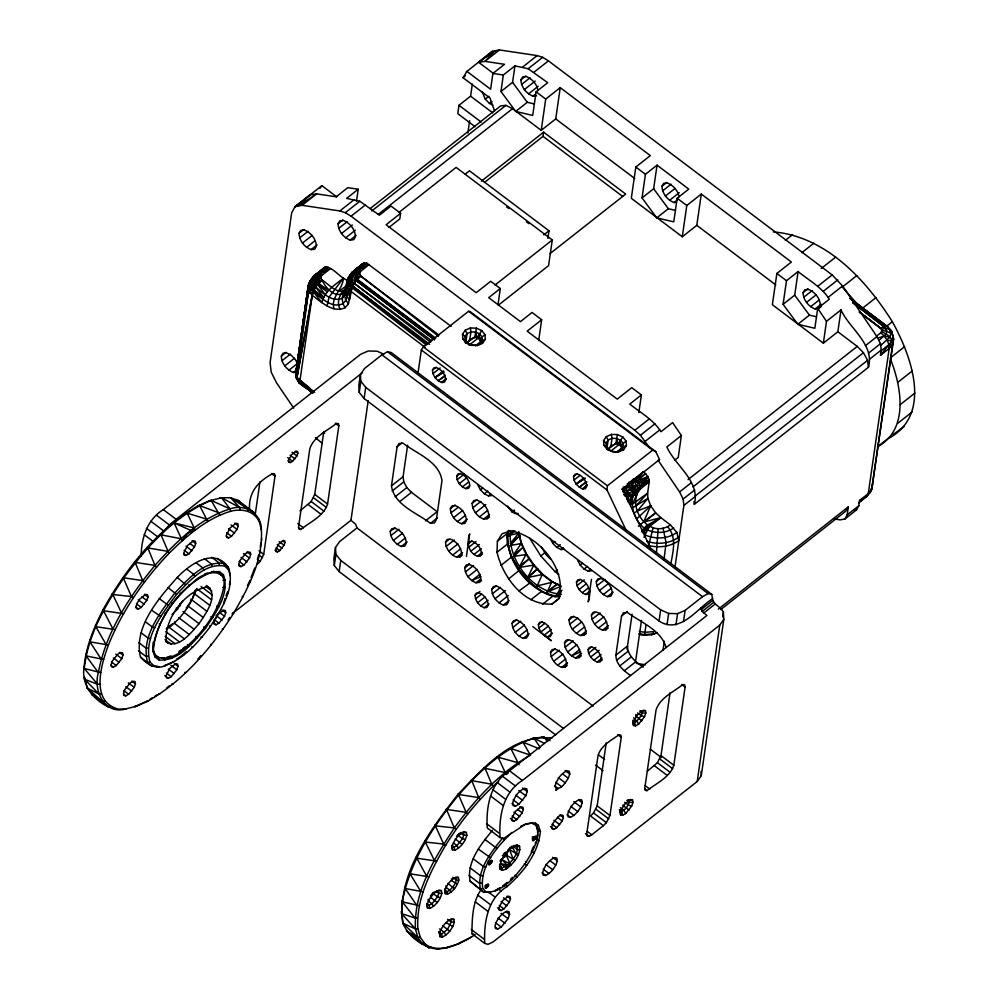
<?xml version="1.0" encoding="UTF-8"?>
<svg xmlns="http://www.w3.org/2000/svg" width="999" height="999" viewBox="0 0 999 999"><rect width="100%" height="100%" fill="white"/><g stroke="black" fill="none" stroke-linecap="round" stroke-linejoin="round"><path stroke-width="1.5" d="M537.587 832.567L537.587 828.546M492.37 830.356C480.969 844.417 466.508 861.775 470.079 881.081L483.504 892.082C502.435 894.093 515.759 875.698 526.036 862.337C532.467 851.273 541.908 836.887 535.976 823.838M644.018 537.412L644.942 534.915L644.08 528.021C634.34 519.992 630.556 507.105 632.854 495.054L640.272 486.301L640.222 489.085L637.699 492.557L632.392 504.22L630.282 504.532L631.518 496.203L637.212 493.918C629.732 512.849 651.198 538.536 670.404 524.9L676.86 532.479L678.821 540.534C670.217 546.878 658.828 547.964 648.626 545.579M321.865 275.387L319.605 274.163L330.569 268.531L321.865 275.387L319.006 273.838L316.396 273.751C312.6 275.075 307.779 298.901 308.591 284.415L313.187 276.586L325.799 266.745C334.765 268.469 339.897 278.059 348.589 280.819M319.705 271.89C313.174 275.499 306.705 282.779 308.616 290.771L312.25 295.317C321.428 301.948 332.904 313.461 345.192 307.704L348.476 303.758L350.736 291.171L354.27 283.391L356.431 272.103L364.41 262.749L354.995 269.767L351.361 275.187L347.128 285.352L347.202 280.419L351.798 272.59L364.136 262.899L366.908 263.212L451.136 326.361M219.48 571.69L211.713 571.74L219.48 571.69L223.426 574.687C230.12 593.856 215.497 612.911 205.582 628.259C193.556 641.97 179.233 661.263 158.991 660.014L155.057 657.03L153.097 651.648L153.134 642.307M153.097 651.648C156.006 617.407 181.631 583.416 213.786 571.278M630.282 504.532L633.179 495.979C638.486 490.584 640.584 482.392 649.1 479.757L640.297 486.55L640.222 489.085L649.225 481.993L649.1 479.757L647.914 476.623L643.618 471.565L636.001 477.559M166.371 665.297C156.418 670.142 146.928 664.547 140.459 656.98C133.416 626.885 158.729 598.488 177.223 577.472C189.798 564.385 214.111 546.803 228.396 567.482C235.577 588.448 221.029 609.552 210.314 626.548C198.089 642.432 183.991 659.128 164.435 665.734L174.6 661.4M157.155 667.195L159.291 666.72L153.709 665.584L149.912 661.962C143.319 636.9 162.562 613.324 176.598 594.368C189.248 581.655 204.733 562.325 224.775 566.133L228.571 569.755L230.394 575.686M345.192 307.704C341.458 302.66 341.009 294.817 346.016 290.472C336.8 294.405 329.071 284.378 322.165 280.095L312.3 290.459L312.125 295.167L296.94 377.472C296.878 384.553 307.068 387.45 311.263 391.92L300.212 382.317L310.302 391.046L300.512 384.016L299.937 380.744L312.25 295.317L318.981 278.234L321.591 275.637L319.355 274.026L314.598 278.971L311.513 288.212L312.3 290.459L321.878 302.572C324.375 291.308 334.99 284.827 343.394 278.209C342.882 289.498 330.482 297.09 334.028 308.853M316.396 273.751L314.835 275.374L313.611 284.628L323.788 297.44L314.136 290.197C320.766 298.177 331.693 308.791 342.994 303.684L345.841 300.274L349.126 289.148L346.291 295.117C347.078 285.202 347.177 273.551 357.605 268.706M425.312 347.49L350.861 291.321L347.44 285.065L351.973 287.625L349.65 299.7L346.865 296.765L350.736 291.171L350.911 286.463L349.188 281.356L353.196 274.975L357.967 270.03L360.202 271.641L369.18 264.535L358.216 270.167L354.995 269.767L352.16 273.227L351.798 272.59L360.751 266.159M347.44 285.065L350.125 284.216L350.424 281.78L351.835 280.781L353.434 271.378L364.136 262.899L354.22 270.567L362.637 263.649L361.963 265.284M497.002 552.26L497.39 541.221L502.035 533.791L510.314 530.956C538.611 534.74 567.807 570.092 558.678 598.788L552.097 604.008C523.951 605.981 502.972 577.16 497.002 552.26L507.455 544.043L507.842 533.004L509.39 530.519M560.314 596.465C530.556 594.892 505.044 561.788 507.679 532.455M507.33 542.494L511.376 557.18L500.936 565.409M319.605 274.163L328.296 267.208C322.802 273.451 310.939 274.75 309.378 284.041L308.304 286.039L295.692 373.614L296.516 378.609L301.261 384.178L300.512 384.016M347.128 285.352L347.202 280.419L351.798 272.59L357.617 269.842L366.908 263.212L358.216 270.167L360.202 271.641L359.578 272.914C355.944 276.598 347.465 272.377 347.977 280.045L347.49 279.907C345.192 285.839 347.415 293.718 342.17 298.364C330.894 302.722 321.004 291.134 313.149 284.79L314.598 278.971L318.981 278.234L321.228 278.871C325.174 286.825 333.167 297.889 343.494 293.481L345.579 290.984L347.153 284.228M322.827 299.25L313.374 291.621L312.125 295.167L308.828 289.061C309.178 285.214 309.028 277.884 314.598 278.971L316.146 283.679L315.659 287.387L308.828 289.061L296.94 377.472L312.962 393.294M312.425 284.94L312.762 279.183L309.228 285.227L313.187 276.586L317.819 276.099L320.979 276.91L321.228 278.871M112.725 707.704L115.197 709.29L126.261 708.803C104.595 715.434 93.032 690.521 98.352 672.577C105.919 632.167 129.221 596.653 154.957 565.397C175.861 542.145 199.4 518.543 230.007 508.916C244.755 503.384 261.838 513.548 261.338 529.907L258.791 519.105M117.407 708.828C90.16 700.699 101.336 664.185 108.441 644.979C122.215 610.789 143.619 580.032 168.981 553.434L169.281 553.096C186.925 535.751 206.418 518.581 230.569 511.313C240.984 508.366 254.121 510.501 258.953 521.353M475.174 934.54C463.786 942.207 450.799 948.288 436.9 949.05C422.652 947.214 408.491 936.562 402.897 923.313C396.503 874.562 429.845 830.756 457.967 794.33L458.204 794.068C482.754 768.793 512.837 733.278 551.848 738.161L549.587 738.623M448.626 947.264C440.559 948.975 431.218 949.437 424.662 943.481L422.315 943.893L417.844 937.537L415.422 928.858L401.536 913.561L402.16 899.974M327.073 305.981L329.046 297.103L343.394 278.209M537.474 568.631L526.723 579.083C535.739 587.599 546.753 597.327 559.939 596.715M626.186 530.419L607.03 490.034L607.392 485.776L652.672 450.124L655.781 451.648L659.527 459.528L658.066 460.801M519.63 535.489L510.402 545.516L507.979 545.941L511.875 557.18L517.594 567.307M345.966 290.047L347.49 279.907L345.404 292.557L346.865 296.765M308.516 289.348L309.028 285.214L311.576 279.283L314.697 276.086M308.029 294.742L309.178 285.564M296.403 369.555L308.591 284.415L310.577 285.339L316.146 283.679C315.771 276.498 320.866 271.204 325.799 266.745L315.609 274.563L325.799 266.745M297.04 369.043L296.441 369.792L308.279 285.602L311.338 281.206L309.415 282.967L311.588 278.996M296.403 369.555L308.279 285.602M589.622 591.995L588.336 594.193L585.626 594.467C580.569 592.557 576.585 587.574 576.485 582.08L577.772 579.882L580.481 579.607C589.735 582.742 591.233 593.743 588.211 601.91L591.458 579.358M110.19 706.268L107.892 706.705C92.482 698.963 81.106 684.465 84.141 666.533C86.001 646.365 94.006 627.459 103.109 609.59C125.974 568.493 156.706 529.857 197.827 505.919L209.241 500.824L221.591 497.764L230.569 497.752L237.887 500.337L254.32 512.749L254.545 515.097M230.569 511.313L230.007 508.916L211.164 500.399C174.288 515.759 146.828 546.952 123.489 578.346C105.07 605.494 87.862 635.302 84.253 668.493L97.602 684.278L100.05 684.165M141.159 556.268C141.284 538.174 147.178 519.542 163.312 509.627L360.664 354.27L368.194 350.999L377.135 351.198L383.778 354.208M165.809 641.67C178.684 649.874 191.333 632.155 199.088 623.701C205.419 613.711 219.967 595.179 206.556 585.489M249.563 509.752C248.326 492.232 258.142 481.381 272.777 473.588L274.613 473.963L274.987 476.148L263.724 554.32L260.127 561.438L257.118 564.472M255.095 515.521L259.952 481.793M260.314 546.94L260.926 542.744M124.188 709.278L136.526 706.218L147.952 701.123C183.891 680.531 211.376 647.951 233.491 613.473C248.514 587.549 263.948 558.716 261.214 527.784M309.59 293.419L310.239 288.836M356.493 201.224L358.229 189.236L347.789 187.675L336.176 196.803L316.608 193.881L310.264 194.78L295.042 206.656L291.683 212.812L270.092 362.587L271.204 372.115L276.523 382.792L293.718 408.104M300.012 510.926L311.151 501.498L314.747 494.38L323.801 431.531M327.572 504.045L338.836 425.874L338.461 423.701L336.626 423.326C327.272 430.769 313.798 436.513 309.815 448.726L298.551 526.898L298.926 529.083L300.749 529.445C310.115 522.002 323.589 516.271 327.572 504.045L314.747 494.38M368.194 400.736L350.961 520.292L355.719 524.288L356.968 527.922L339.56 541.633L335.477 547.489L333.866 558.666L334.303 565.546L339.161 571.603L555.719 734.964M360.414 374.4L358.803 385.564L359.253 392.457L364.111 398.514L659.065 621.016C679.844 634.752 697.052 608.566 712.512 598.713L711.763 594.355L391.171 352.497L387.5 351.748L381.918 354.82L364.498 368.531L360.414 374.4L360.864 381.281L359.253 392.457M334.303 565.546L335.914 554.383L335.477 547.489M339.161 571.603L340.771 560.439L335.914 554.383M364.111 398.514L365.721 387.35L360.864 381.281M358.229 189.236L346.616 198.364L359.815 201.261L379.383 215.197L390.996 206.056L400.611 213.311L399.8 218.893L388.923 227.46M391.471 485.851L397.103 446.765L399.001 443.544L402.959 443.131C416.546 453.608 439.348 461.426 441.983 480.619L436.351 519.705L434.465 522.927L430.507 523.339C416.908 512.862 394.106 505.044 391.471 485.851L403.084 476.71L407.629 445.142M417.944 373.601L421.341 349.962L423.326 346.915L468.606 311.276L470.104 311.576L655.781 451.648M472.34 84.028L470.591 96.166L458.978 105.295L457.779 113.674L475.112 126.748M467.857 133.017L469.63 120.717M493.531 73.526L478.596 62.275L484.94 61.376L504.507 64.298L492.894 73.439L490.621 89.236L466.995 71.416L462.974 77.66L490.084 98.114L494.505 110.901M500.961 91.496L503.334 75L514.947 65.859L528.146 68.744L547.714 82.68L536.101 91.821L532.704 115.434L515.684 111.438L500.961 91.496L512.574 82.355L514.947 65.859M465.784 342.582L467.07 333.604L465.259 330.219L470.329 328.009L476.373 328.147L481.743 330.582L485.027 334.677L485.327 339.323L482.567 343.281L477.485 345.492L471.453 345.354L466.071 342.919L462.799 338.823L462.5 334.178L465.259 330.219M466.633 342.944L469.83 339.535L470.929 331.93L470.329 328.009M469.83 339.535L474.725 337.537L476.373 328.147M481.743 330.582L479.595 333.878L478.908 338.624L481.293 342.495L482.092 336.988L485.027 334.677M497.977 304.757L500.312 288.524L490.696 281.268L476.186 292.695L386.101 224.738L400.611 213.311M466.421 556.406L469.68 533.853C466.645 542.02 468.144 553.034 477.397 556.168L480.107 555.881L482.542 553.97M424.662 943.481L420.254 937.224L417.869 928.67L415.422 928.858C413.673 891.62 434.615 857.916 454.345 827.946C475.087 799.512 499.5 772.627 530.444 755.157L522.902 742.107L521.053 742.507M417.869 928.67C415.909 898.551 430.994 870.591 445.591 845.304L445.704 845.104C460.527 821.74 477.859 799.737 498.576 781.305M370.13 208.616L500.611 105.906L505.894 105.357L512.524 108.704L541.221 130.345L545.716 99.076L560.239 87.65L650.324 155.619L635.814 167.033L631.306 198.314L682.28 236.763L696.79 225.337L701.298 194.068L791.383 262.038L776.872 273.451L772.364 304.72L823.351 343.181L837.861 331.755L841.008 309.89L826.498 321.303L823.351 343.181M484.465 182.442L543.019 136.351L543.618 132.155L625.699 194.081L550.062 253.609M541.221 130.345L555.731 118.918L560.239 87.65M547.902 238.399L549 230.794L469.48 170.817L465.309 174.101M398.813 212.512L456.106 167.407L552.285 239.972L548.576 265.647L498.601 304.995M538.673 340.572L541.67 319.73L532.055 312.475L520.442 321.616L488.711 297.665L500.312 288.524M712.512 598.713C713.236 604.982 721.191 606.68 723.388 612.399L723.825 619.28L701.298 775.636L697.215 781.493L493.119 941.907L487.999 944.367L484.715 943.368L471.89 933.703C472.152 919.292 472.277 902.472 480.844 890.034M484.715 943.368C483.741 922.664 487.574 898.163 507.105 886.6C523.264 872.277 538.286 853.533 540.409 831.33L538.274 824.937L532.854 822.614L524.825 824.637L503.758 838.411L500.087 837.661L487.262 827.984C485.914 807.142 490.147 782.654 509.565 770.828L706.917 615.471L702.16 611.475L700.911 607.854M488.536 892.731L490.621 892.257L485.789 891.645L482.742 888.511C479.57 866.395 497.077 846.94 511.788 832.467M500.087 837.661C498.738 816.807 502.972 792.332 522.39 780.506L719.742 625.149L723.825 619.28M543.568 875.074L545.516 875.474C551.423 872.789 555.569 867.02 557.267 860.863L556.805 858.141L554.507 857.666C548.601 860.351 544.455 866.133 542.757 872.277L543.231 875.012L545.516 875.474L542.02 872.839M642.032 197.902L645.429 174.301L657.042 165.16L688.773 189.098L677.172 198.239L673.763 221.853L656.743 217.857L642.032 197.902L653.633 188.774L657.042 165.16M606.843 449.001L608.141 440.022L606.318 436.638L611.4 434.428L617.432 434.565L622.814 437L626.086 441.083L626.385 445.741L623.626 449.7L618.556 451.91L612.512 451.773L607.142 449.338L603.858 445.242L603.558 440.596L606.318 436.638M607.704 449.363L610.901 445.954L612 438.349L611.4 434.428M610.901 445.954L615.784 443.956L617.432 434.565M622.814 437L620.666 440.297L619.979 445.042L622.352 448.913L623.151 443.406L626.086 441.083M638.823 412.649L641.383 394.942L631.768 387.687L617.245 399.113L527.16 331.156L541.67 319.73M627.634 500.824L629.095 493.568L634.328 489.635L638.124 488.598L639.023 490.422L632.854 495.054L628.234 496.64L624.899 496.053M630.406 675.386C623.513 670.641 615.859 664.285 615.896 655.144L621.528 616.058L623.413 612.849L627.384 612.437C640.721 622.377 661.176 630.019 666.071 647.34M603.359 825.674L591.758 834.814L588.96 836.35L587.125 835.976L586.75 833.79L598.014 755.619C600.936 745.691 611.101 740.321 619.03 734.802L620.866 735.164L621.241 737.349L609.977 815.521L606.368 822.639L603.359 825.674L590.534 815.996L593.543 812.961L597.152 805.843L606.206 743.006M682.28 236.763L686.788 205.494L701.298 194.068M626.997 649.487L632.092 614.185M635.514 661.85L641.483 620.391M646.103 624.662L644.567 634.577L644.03 635.302L639.472 634.627M656.443 552.971L658.116 528.521M641.383 394.942L629.77 404.083C640.521 412.824 653.446 419.667 660.976 431.73L672.589 422.589L681.38 435.539L678.234 457.417L674.6 460.264M663.948 559.939L666.096 542.707L663.049 528.146M659.065 621.016L660.676 609.852L365.721 387.35M670.891 563.498C673.051 551.348 677.072 536.9 667.507 526.685M662.986 650.399L664.31 641.233M674.862 567.994L683.878 505.407L683.141 499.05L679.595 491.933L658.116 460.302M667.032 624.637L668.643 613.461L660.676 609.852M675.973 624.825L677.584 613.661L685.102 610.389L702.522 596.678L708.104 593.606L711.763 594.355M841.008 309.89C849.337 328.596 874.699 344.205 868.468 367.232L694.33 504.308C700.561 481.281 675.199 465.671 666.87 446.965L681.38 435.539M647.427 771.216L657.404 762.699L661.001 755.581L670.054 692.732M683.491 621.553L685.102 610.389M673.826 765.259L685.089 687.087L684.715 684.902L682.879 684.527C673.513 691.982 660.052 697.714 656.068 709.927L644.805 788.099L645.179 790.284L647.002 790.659C656.368 783.204 669.842 777.472 673.826 765.259L661.001 755.581M697.215 781.493L719.742 625.149M722.727 616.995L723.388 612.399M783.091 304.32L786.5 280.707L798.101 271.578C808.853 280.307 821.777 287.163 829.307 299.213L817.694 308.354L814.834 328.271L797.814 324.275L783.091 304.32L794.704 295.18L798.101 271.578M834.165 518.968L840.246 519.867L844.954 518.968L847.189 514.872L848.351 506.818L718.368 609.153M844.954 518.968L856.555 509.84L858.803 505.731L859.565 500.474L868.268 493.618L871.727 489.385L893.643 339.148L891.57 331.094L887.774 326.948L850.199 298.501M859.327 312.15L880.469 328.109L886.275 325.711L891.57 331.094L893.643 339.148L892.656 344.218L889.185 348.451L880.481 355.294L881.243 350.037L880.506 343.693L876.96 336.576L842.582 285.964L832.179 274.912L548.426 60.852L542.669 57.33L537.2 55.594L499.45 49.95L492.395 51.299L466.283 71.866M876.423 336.238L880.781 332.817C885.376 336.688 889.372 342.182 889.185 348.451L868.268 493.618L867.057 496.291L858.84 502.772M889.46 437.35L877.359 446.865C908.978 429.907 901.61 387.187 890.609 359.478M889.822 437.762C932.704 413.012 910.888 355.232 892.357 321.703C865.671 279.458 825.973 236.401 773.301 231.88M296.441 369.792L302.21 331.506M302.672 328.446L303.134 325.387M303.596 322.315L304.295 317.732M304.757 314.66L305.219 311.601M305.682 308.541L306.144 305.482M306.83 300.886L307.292 297.814M307.754 294.755L309.141 285.564M308.616 290.771L295.692 373.614L297.128 379.32L299.213 382.867L301.261 384.178M648.838 544.418L653.159 527.784M296.378 371.016L295.692 373.614L297.128 379.32M314.623 392.345L296.94 377.472L312.25 295.317M880.781 332.817L881.892 330.494L880.469 328.109L859.44 311.975L880.469 328.109M880.668 345.492L889.934 337.1L890.696 333.142L889.41 329.146L885.876 328.484L881.48 329.208M871.028 488.723L870.329 492.295L867.057 496.291L859.565 500.474M296.191 371.079L296.516 378.609M417.557 918.056L415.109 918.093L402.285 901.847C409.852 861.438 433.154 825.936 458.891 794.68C479.82 771.428 503.359 747.814 533.941 738.199L544.517 743.431M526.723 579.083L518.306 568.568L529.133 558.791L519.705 566.183L526.411 553.783L521.191 542.345L518.718 531.543M345.579 290.984L344.543 295.504L345.841 300.274L348.476 303.758M229.37 584.577L230.045 581.768L230.157 583.641M555.881 596.903L560.589 587.362M507.842 544.492L506.993 535.839L508.316 530.457M561.45 594.28C532.504 592.357 506.793 559.49 510.626 530.956M536.138 839.485L537.225 835.301M257.38 559.565L258.554 555.344M639.023 490.422L640.272 486.301M500.312 863.923L505.344 866.757L506.206 869.018C513.149 863.76 520.804 855.594 519.605 846.265L517.27 845.092C507.817 848.388 499.225 858.89 500.074 869.155L502.41 870.341L506.206 869.018L507.305 865.396C512.4 860.626 518.344 854.095 517.207 846.615L515.147 845.566L512.899 846.34M195.105 590.509L194.555 593.943C188.986 607.654 179.608 620.029 167.42 628.508L166.196 628.721L172.402 623.913M194.555 593.943L195.929 589.51M345.404 292.557C348.139 288.998 347.103 272.352 346.328 288.411L347.939 286.526M299.887 379.57L299.213 382.867L299.825 381.855M643.131 532.854L645.754 526.523L648.301 525.949L660.789 517.644L670.404 524.9M510.339 847.239L506.231 855.007L499.887 861.076M121.791 658.641L123.002 655.144L122.615 652.909L120.742 652.534L117.882 654.108L112.313 661.026L111.101 664.51L111.488 666.745L113.362 667.132L116.234 665.559L121.791 658.641L115.797 654.12M146.753 600.486L147.964 596.99L147.577 594.767L145.704 594.38L139.748 599.063L137.275 602.872L136.064 606.368L136.451 608.591L138.324 608.978L141.184 607.404L146.753 600.486L141.958 596.865M134.241 687.349L135.439 683.853L135.065 681.618L133.179 681.243L130.32 682.816L124.75 689.735L123.551 693.231L123.926 695.454L125.812 695.841L128.671 694.268L134.241 687.349L128.247 682.829M194.493 546.952L195.704 543.468L195.317 541.233L193.444 540.846L187.487 545.529L183.804 552.834L184.191 555.069L186.064 555.444L188.923 553.871L194.493 546.952L189.698 543.331M176.798 669.792L177.997 666.308L177.622 664.073L175.737 663.686L169.793 668.381L166.096 675.674L166.483 677.909L168.356 678.284L171.229 676.71L176.798 669.792L170.792 665.272M237.05 529.408L238.262 525.911L237.874 523.676L236.001 523.301L230.045 527.984L226.361 535.277L226.748 537.512L228.621 537.899L231.481 536.326L237.05 529.408L231.056 524.875M224.538 616.271L225.737 612.774L225.362 610.539L223.476 610.164L217.532 614.847L213.848 622.14L214.223 624.375L216.109 624.762L218.968 623.189L224.538 616.271L219.743 612.649M249.488 558.116L250.699 554.62L250.312 552.385L248.439 552.01L245.579 553.583L240.01 560.501L238.798 563.985L239.186 566.221L241.059 566.608L243.931 565.034L249.488 558.116L243.494 553.583M296.903 455.919L297.852 453.196L297.552 451.448L296.079 451.148L291.446 454.807L288.561 460.502L288.861 462.25L290.322 462.549L292.557 461.313L296.903 455.919L292.058 452.26M284.028 545.254L284.977 542.532L284.678 540.796L283.216 540.496L278.571 544.155L275.687 549.85L275.986 551.585L277.447 551.885L279.683 550.661L284.028 545.254L279.183 541.608M428.521 900.761L427.01 905.119L427.497 907.916L429.832 908.391C435.889 905.643 440.134 899.724 441.883 893.418L441.408 890.621L439.061 890.146L435.477 892.119L431.618 896.003L428.521 900.761L428.059 899.225M444.892 891.046C446.528 885.139 450.512 879.595 456.181 877.022L458.379 877.459L458.828 880.082C457.192 885.988 453.209 891.533 447.54 894.105L445.342 893.655L444.78 889.16L445.342 893.655M464.023 831.992C457.967 834.739 453.721 840.659 451.973 846.977L452.447 849.762L454.795 850.236C460.851 847.489 465.097 841.57 466.845 835.264L466.358 832.467L464.023 831.992L458.591 834.153L456.531 836.225M439.448 933.828C441.196 927.522 445.454 921.602 451.498 918.855L453.846 919.33L454.333 922.127C452.584 928.433 448.339 934.352 442.282 937.099L439.935 936.625L439.298 931.418L439.935 936.625M489.76 861.837L488.786 864.635L491.083 863.373L492.157 861.238L491.496 860.476L488.499 861.15L489.76 861.837L491.496 860.476M488.424 885.713L488.111 883.928L486.376 885.289L485.414 888.086L488.424 885.713L486.213 884.977M525.749 795.803L527.235 791.545L526.76 788.823L524.475 788.361C518.568 791.046 514.423 796.815 512.712 802.971L513.186 805.694L515.472 806.156L518.968 804.245L525.749 795.803L518.756 790.521M522.19 812.849L523.364 809.44L522.989 807.267L521.153 806.892L515.359 811.463L511.75 818.581L512.125 820.766L513.961 821.128L516.758 819.592L522.19 812.849L517.519 809.327M509.315 902.184L510.489 898.775L510.114 896.602L508.279 896.228L502.485 900.798L498.876 907.916L499.25 910.101L501.086 910.476L503.883 908.94L509.315 902.184L503.484 897.789M535.302 836.388L532.829 838.873L533.141 840.659L535.601 838.173L535.851 836.5L532.292 837.075M508.054 918.643L509.527 914.385L509.053 911.662L506.768 911.2C500.861 913.885 496.715 919.654 495.017 925.811L495.479 928.533L497.777 929.008L501.261 927.084L508.054 918.643L501.061 913.373M568.306 778.246L569.78 774L569.318 771.278L567.032 770.803C561.126 773.488 556.98 779.27 555.269 785.426L555.744 788.149C561.638 789.884 565.484 782.13 568.306 778.246L562.487 773.85M562.187 820.966L563.361 817.557L562.986 815.371L561.163 815.009L558.366 816.545L552.934 823.288L551.76 826.697L552.135 828.87L553.958 829.245L556.755 827.709L562.187 820.966L557.517 817.444M580.756 806.967L582.23 802.709L581.755 799.987L579.47 799.512C573.563 802.197 569.418 807.979 567.719 814.135L568.181 816.857L570.479 817.319L573.963 815.396L577.734 811.613L580.756 806.967L573.763 801.685M633.066 723.076L637.025 715.247L643.418 710.227L645.429 710.626L645.841 713.024L644.542 716.77L638.573 724.2L635.501 725.886L633.478 725.474L632.891 720.254M620.192 812.424L624.15 804.595L630.544 799.562L632.554 799.974L632.966 802.372L631.668 806.118L625.699 813.536L622.627 815.221L620.604 814.822L620.017 809.602L620.604 814.822M251.036 577.634L254.757 567.956M889.185 348.451L893.118 335.926L890.696 333.142L886.75 331.243L881.892 330.494M224.975 598.476L223.651 603.908M226.061 595.729L227.685 591.595L227.872 593.206M536.363 587.787L542.245 574.525C530.644 563.424 521.228 549.288 518.843 533.154L506.993 535.839M323.351 269.28L324.026 267.645L313.549 277.223L313.187 276.586M546.378 593.906L551.798 581.73L542.245 574.525L528.421 577.385M193.868 594.043L192.532 598.701M638.386 526.223L643.793 521.703L650.686 505.756L647.889 498.401L647.614 493.156L649.225 481.993L640.297 486.55M182.78 600.561L177.46 609.265L172.09 614.422M531.855 850.386L533.641 846.328M871.74 486.463L872.714 484.328M547.315 591.645L557.017 584.178L559.028 584.89L552.996 582.067L543.056 574.575L533.928 564.847L528.009 576.885L537.737 568.906M634.914 478.421L637.2 480.794L647.914 476.623L638.573 482.405L636.288 485.576L632.991 487.649L625.973 487.962L631.98 485.277L635.826 479.17L643.618 471.565M506.206 869.018L508.404 864.435L510.726 865.459L506.231 855.007L515.072 860.364M247.402 585.701L249.962 580.394L250.237 581.755M626.723 499.225L628.234 496.64L631.593 495.005L636.288 485.576L633.553 479.033L631.418 480.831L631.98 485.277L634.328 489.635L637.699 492.557M633.753 513.299L637.312 511.026L650.686 505.756L655.694 512.899L660.789 517.644L649.55 526.485L644.942 534.915C655.094 539.36 667.707 539.16 676.86 532.479M308.828 284.003L311.201 279.233M347.44 280.007L349.812 275.237M628.309 502.497L631.518 496.203L628.234 496.64L623.638 494.705L626.96 490.821L632.991 487.649M480.382 340.259L482.092 336.988L479.595 333.878L475.512 332.03L470.929 331.93L467.07 333.604L464.985 336.613L465.322 342.782M621.453 446.678L623.151 443.406L620.666 440.297L616.583 438.449L612 438.349L608.141 440.022L606.043 443.032L606.268 446.553L608.766 449.662L612.849 451.511L618.556 451.91M190.921 600.324L189.91 603.646M319.842 188.411L321.878 185.639L336.8 196.903M578.995 657.667L580.569 654.944C580.431 648.251 575.574 642.207 569.418 639.872L566.121 640.209L564.535 642.894C564.66 649.6 569.53 655.656 575.686 658.004L578.995 657.667L581.318 655.844M351.361 275.187L347.64 281.219L351.798 272.59M299.038 233.291L300.736 230.394L304.308 230.032C310.976 232.555 316.221 239.111 316.346 246.353L314.648 249.25L311.076 249.613C304.42 247.09 299.176 240.534 299.038 233.291L303.871 229.483M338.087 223.751L339.797 220.854L343.356 220.492C350.025 223.014 355.269 229.57 355.407 236.813L353.696 239.698L350.137 240.072C343.469 237.55 338.224 230.994 338.087 223.751L342.932 219.942M295.754 372.215L293.381 372.452C286.713 369.93 281.468 363.374 281.331 356.131L283.042 353.234L286.601 352.872L291.084 355.12L295.267 359.403L297.34 363.261M536.538 95.767L532.979 96.141C526.311 93.619 521.066 87.05 520.929 79.82L522.639 76.923L526.198 76.548C532.055 78.809 537.112 84.228 537.937 90.559M432.48 370.117L433.778 367.919L436.476 367.644C441.546 369.555 445.529 374.538 445.629 380.032L444.33 382.23L441.62 382.517C436.563 380.594 432.579 375.624 432.48 370.117L436.151 367.232M390.247 531.356L391.82 528.671L395.129 528.334C401.298 530.669 406.156 536.738 406.281 543.444L404.695 546.128L401.398 546.465C395.229 544.13 390.372 538.061 390.247 531.356L394.892 527.697M456.668 476.211L457.954 474.013L460.664 473.738C465.721 475.649 469.705 480.631 469.805 486.126L468.519 488.324L465.809 488.611C460.751 486.688 456.768 481.718 456.668 476.211L460.314 473.351M450.399 508.628L451.973 505.944L455.269 505.606C461.438 507.942 466.296 514.023 466.421 520.716L464.847 523.401L461.55 523.738C455.369 521.403 450.524 515.334 450.399 508.628L455.032 504.97M445.566 542.132L447.14 539.448L450.449 539.11C456.618 541.446 461.476 547.514 461.6 554.22L460.015 556.905L456.718 557.242C450.549 554.907 445.691 548.838 445.566 542.132L449.051 539.385M472.127 503.359L473.763 500.574L477.197 500.212C483.616 502.647 488.661 508.966 488.798 515.934L487.162 518.718L483.728 519.08C477.31 516.645 472.252 510.327 472.127 503.359L476.773 499.7M676.423 202.31L674.038 202.56C667.382 200.037 662.137 193.469 662 186.226L663.698 183.341L667.27 182.967C673.114 185.227 678.184 190.647 679.008 196.965M480.107 555.881L481.406 553.683C481.293 548.189 477.322 543.206 472.252 541.296L469.542 541.57L468.256 543.768L471.903 540.896M479.245 582.417L480.819 579.732C480.694 573.039 475.849 566.957 469.667 564.622L466.371 564.959L464.797 567.682C464.922 574.388 469.792 580.407 475.949 582.754L479.245 582.417L481.568 580.594M475.049 595.329L476.336 593.131L479.045 592.844C484.103 594.767 488.086 599.737 488.186 605.244L486.9 607.442L484.19 607.717C479.133 605.806 475.149 600.824 475.049 595.329L479.907 591.495M491.72 589.335L493.369 586.55L496.803 586.188C503.221 588.623 508.266 594.942 508.391 601.91L506.755 604.695L503.321 605.057C496.903 602.622 491.858 596.303 491.72 589.335L496.366 585.676M573.551 476.535L574.837 474.338L577.547 474.063C582.604 475.974 586.588 480.956 586.688 486.451L585.402 488.648L582.692 488.936C577.634 487.012 573.651 482.03 573.551 476.535L577.222 473.638M512.075 623.264L513.648 620.579L516.958 620.242C523.126 622.577 527.984 628.646 528.109 635.352L526.523 638.036L523.226 638.373C517.057 636.038 512.2 629.957 512.075 623.264L516.72 619.605M538.374 624.525L539.672 622.327L542.37 622.052C547.44 623.963 551.411 628.945 551.523 634.44L550.224 636.638L547.514 636.925C542.457 635.002 538.473 630.019 538.374 624.525L542.02 621.653M569.08 619.842L570.729 617.045L574.163 616.695C580.581 619.13 585.626 625.436 585.751 632.417L584.115 635.202L580.681 635.551C574.263 633.129 569.218 626.81 569.08 619.842L573.726 616.183M550.549 652.285L552.122 649.6L555.432 649.263C561.6 651.598 566.458 657.667 566.583 664.372L564.997 667.057L561.7 667.394C555.531 665.059 550.674 658.99 550.549 652.285L555.194 648.626M596.291 581.543L597.864 578.858L601.161 578.521C607.342 580.856 612.187 586.937 612.312 593.631L610.739 596.316L607.442 596.653C601.261 594.318 596.415 588.249 596.291 581.543L600.923 577.884M591.458 615.047L593.031 612.362L596.341 612.025C602.509 614.36 607.367 620.429 607.492 627.135L605.906 629.82L602.609 630.157C596.44 627.822 591.583 621.753 591.458 615.047L594.942 612.3M588.074 649.637L589.36 647.439L592.07 647.165C597.14 649.075 601.111 654.058 601.223 659.552L599.924 661.75L597.215 662.025C592.157 660.114 588.174 655.132 588.074 649.637L591.72 646.765M803.059 292.645L804.769 289.76L808.328 289.385C814.997 291.908 820.241 298.464 820.379 305.706L818.668 308.604L815.109 308.978C808.441 306.443 803.196 299.887 803.059 292.645L807.904 288.836M848.351 506.818L845.828 511.113L720.741 609.577M185.327 646.553L183.129 648.388L179.945 653.633L178.971 651.448L181.044 649.924M161.463 534.465L169.331 524.912L176.136 519.305L362.462 372.627M188.749 604.183L186.313 608.054L186.776 608.616M228.047 620.004L229.683 617.519M521.191 542.345L521.216 543.531L513.573 554.72L522.976 547.377L514.135 556.331L511.875 557.18M479.595 333.878L476.985 337.699L474.725 337.537M620.666 440.297L618.044 444.118L615.784 443.956M351.173 274.638L350.199 275.012M466.071 342.919C470.616 344.568 475.711 346.84 480.219 343.519L482.317 340.522L485.327 339.323M617.432 451.61L621.291 449.937L623.376 446.928L626.385 445.741M438.461 336.201L360.776 276.099L359.578 272.914L353.309 272.103L350.187 275.287L347.827 281.231L350.424 281.78L351.036 280.956M348.027 278.971L349.85 276.486M511.426 556.168L519.443 570.192L508.641 578.883M641.695 531.755L644.367 530.856L648.301 525.949M880.481 355.294L892.182 340.696L889.934 337.1L886.225 333.953L881.642 331.755M478.184 345.279L481.93 340.659M620.192 450.549L622.989 447.077L616.52 452.172M518.843 533.154L510.202 543.581L519.555 536.263L519.542 535.139M637.312 511.026L647.889 498.401L632.392 507.879M505.844 852.135L503.921 854.395L504.607 855.057M200.811 655.619L197.902 659.015L198.926 659.253M347.09 286.838C340.734 292.382 335.639 301.161 340.234 309.44M642.22 530.107L647.24 525.199L660.789 517.644L644.093 522.015L655.694 512.899L643.793 521.703M636.001 505.819L647.614 493.156L632.392 504.22M512.475 877.334L510.526 879.432L511.725 879.495M309.415 282.967L311.438 280.806M513.049 530.681L509.915 533.866L513.399 531.106M650.686 505.756L636.55 518.993M431.568 894.38L433.628 892.307L435.477 892.119M647.914 476.623L639.073 483.466L648.101 477.122L640.234 485.951L631.98 485.277L622.464 489.16L625.162 493.419L627.422 492.719L631.593 495.005L635.776 490.946M486.825 56.681L492.395 51.299L478.596 62.275L495.154 50.774L484.94 61.376L499.45 49.95M438.948 335.065L360.776 276.099L350.911 286.463M509.44 535.801L514.872 530.644M310.264 194.78L297.802 206.131L295.042 206.656L321.878 185.639M858.815 502.647L863.411 498.464M469.193 563.736L464.797 567.682L469.443 564.01M186.351 651.648L182.118 655.369L183.566 655.219M446.291 378.484L441.62 382.517L446.478 378.696M587.362 484.902L582.692 488.936L586.338 486.063M507.117 882.317L502.559 886.163L504.083 885.951M623.051 487.1L625.836 487.549L631.443 482.904L634.527 481.905L638.573 482.405L640.521 488.836M560.676 591.658L557.23 594.492L561.013 592.37M462.974 77.66L465.297 75.837M302.098 205.307L316.608 193.881L297.802 206.131L302.098 205.307L339.835 210.951L345.304 212.687L351.074 216.209L634.827 430.269L640.384 435.277L649.525 447.652M299.65 237.937L308.117 231.268M339.835 210.951L354.345 199.525M522.677 67.02L537.2 55.594M302.422 243.082L312.1 235.464M492.807 105.12L489.448 103.421L485.264 99.151L488.898 96.291M345.304 212.687L359.815 201.261M528.146 68.744L542.669 57.33M306.606 247.352L315.072 240.697M489.448 103.421L491.87 101.523M520.929 79.82L525.774 76.011M351.074 216.209L365.584 204.783M533.916 72.278L548.426 60.852M311.076 249.613L317.133 244.855M338.711 228.396L347.177 221.728M521.553 84.465L530.019 77.797M341.483 233.541L352.36 224.975M524.325 89.61L535.202 81.044M371.753 210.951L505.894 105.357M345.666 237.812L355.332 230.207M528.508 93.881L538.174 86.264M378.384 214.298L512.524 108.704M350.137 240.072L356.181 235.314M532.979 96.141L535.402 94.231M515.684 111.438L527.285 102.298L534.378 103.971M481.406 181.131L543.618 132.155M281.331 356.131L286.176 352.322M281.955 360.776L290.422 354.108M284.727 365.921L294.393 358.304M288.911 370.204L297.365 363.536M293.381 372.452L297.003 369.605M543.768 234.902L549 230.794M494.992 285.065L552.285 239.972M662 186.226L666.832 182.43M466.72 343.169L474.762 336.838M662.612 190.871L671.078 184.216M432.954 373.651L440.172 367.957M469.006 345.254L478.621 337.699M665.384 196.029L675.062 188.411M444.28 372.04L435.052 377.56L443.556 370.866M475.449 345.754L480.844 341.508M445.304 375.224L438.224 380.806L444.543 376.361M669.567 200.3L679.245 192.682M674.038 202.56L677.672 199.7M656.743 217.857L668.356 208.716L675.449 210.389M397.103 446.765L401.748 443.106M232.055 613.886L350.961 520.292M392.157 491.008L403.771 481.868L403.084 476.71M395.229 496.728L406.843 487.587L403.771 481.868M399.887 501.473L411.488 492.345L437.137 511.688L425.537 520.829M457.13 479.745L464.423 474.001M390.821 535.651L398.938 529.258M459.24 483.653L466.533 477.909M393.381 540.422L402.672 533.104M462.412 486.9L468.494 482.117M465.809 488.611L469.455 485.739M397.252 544.38L405.382 537.986M785.389 240.322L792.644 234.615M430.507 523.339L437.462 517.844M401.398 546.465L407.205 541.895M450.961 512.924L457.929 507.442M491.758 495.554L488.461 495.891L484.315 493.806L480.444 489.847L482.767 488.024M453.534 517.694L462.812 510.389M484.315 493.806L487.799 491.071M472.714 507.829L480.844 501.436M488.461 495.891L490.784 494.068M457.405 521.653L465.534 515.259M801.76 252.722L813.848 243.194M461.55 523.738L467.345 519.18M475.387 512.787L485.839 504.557M479.42 516.908L487.537 510.501M446.141 546.428L454.258 540.034M483.728 519.08L489.522 514.51M487.162 518.718L489.473 516.895M448.701 551.198L457.992 543.893M452.572 555.157L460.701 548.763M821.141 268.556L835.664 257.13M507.529 506.156L512.112 512.012L514.547 510.089M468.718 547.302L476.011 541.558M456.718 557.242L462.525 552.672M460.015 556.905L462.337 555.082M470.829 551.211L479.333 544.505M474.001 554.457L481.293 548.713M607.779 449.587L615.821 443.256M634.827 430.269L649.338 418.843M803.683 297.29L812.15 290.634M817.669 286.338L832.179 274.912M477.397 556.168L482.267 552.335M574.013 480.069L580.032 475.324M611.276 450.736L619.68 444.105M497.39 541.221L507.842 533.004M806.455 302.447L816.121 294.83M585.339 478.459L576.123 483.978L583.404 478.234M465.359 571.94L473.489 565.546M640.384 435.277L654.894 423.851M823.226 291.346L837.736 279.92M586.376 481.643L579.295 487.225L586.875 481.893M810.639 306.718L819.093 300.05M467.932 576.71L477.222 569.405M645.229 441.321L659.74 429.907M828.071 297.39L842.582 285.964M856.817 275.612L842.307 287.038L859.54 306.668M815.109 308.978L821.153 304.208M797.814 324.275L809.415 315.135L816.508 316.795M818.668 308.604L821.091 306.705M475.949 582.754L480.594 579.108M475.512 598.851L481.593 594.068M564.51 549.225L561.076 549.575L556.768 547.402L552.747 543.281L555.069 541.458M477.622 602.759L484.915 597.015M622.115 489.11L659.527 459.528M492.32 593.806L500.449 587.412M558.778 574.45L555.119 571.69L540.796 555.919L545.442 552.26M480.794 606.006L488.086 600.262M556.768 547.402L560.252 544.667M862.786 308.029L876.086 297.552M494.992 598.763L505.432 590.546M484.19 607.717L489.048 603.896M561.076 549.575L563.399 547.752M499.013 602.884L508.304 595.566M519.093 590.884L530.307 582.667L542.569 591.908L554.545 596.678M503.321 605.057L509.128 600.486M555.119 571.69L557.442 569.867M530.881 599.775L541.321 591.545L542.569 591.908M688.024 479.607L857.254 346.391L863.448 352.722L867.557 360.352L868.468 367.232M591.508 570.804L588.211 571.141L584.065 569.055L580.194 565.097L582.517 563.274M886.3 326.461L892.357 321.703M679.595 491.933L691.208 482.792M865.346 345.716L876.96 336.576M584.065 569.055L587.549 566.321M512.649 627.559L520.766 621.166M542.395 604.358L552.847 596.128L559.777 595.879M878.858 340.447L886.225 333.953L886.75 331.243L885.876 328.484L852.734 302.535M692.994 486.9L863.448 352.722M588.211 571.141L590.534 569.318M576.485 582.08L580.132 579.208M683.141 499.05L694.755 489.91M868.893 352.834L880.506 343.693M515.209 632.33L524.5 625.012M552.097 604.008L559.065 598.526M576.947 585.601L584.24 579.87M694.642 496.466L867.557 360.352M683.878 505.407L695.491 496.266M869.63 359.178L881.243 350.037M880.206 351.523L888.91 344.667M519.08 636.288L527.21 629.882M579.058 589.51L586.351 583.778M523.226 638.373L529.033 633.803M582.23 592.757L588.311 587.974M538.836 628.046L544.917 623.264M585.626 594.467L590.484 590.646M596.853 585.839L604.982 579.445M646.715 546.778L649.025 544.942L622.377 488.773M540.946 631.967L548.239 626.223M890.159 358.054L904.669 346.628M599.425 590.609L608.716 583.304M551.411 629.47L544.118 635.202L551.411 640.721L532.742 626.635M547.514 636.925L552.385 633.091M603.296 594.567L611.425 588.174M569.68 624.313L577.809 617.906M607.442 596.653L613.236 592.082M572.352 629.27L581.63 621.952M592.032 619.343L600.149 612.949M576.373 633.378L584.502 626.985M564.535 642.894L568.019 640.147M897.814 382.33L912.324 370.904M551.123 656.58L559.24 650.187M565.109 647.19L573.239 640.796M594.592 624.113L603.883 616.808M580.681 635.551L586.488 630.981M584.115 635.202L586.438 633.366M553.683 661.35L562.974 654.033M567.682 651.96L576.96 644.655M598.463 628.071L606.593 621.678M557.554 665.309L565.684 658.915M602.609 630.157L608.416 625.586M621.528 616.058L627.335 611.488M605.906 629.82L608.229 627.996M561.7 667.394L567.507 662.824M575.686 658.004L581.493 653.433M564.997 667.057L567.32 665.222M900.349 404.533L914.859 393.107M588.536 653.159L595.829 647.427M590.646 657.067L599.15 650.374M593.818 660.314L601.111 654.582M897.639 423.376L912.149 411.95M597.215 662.025L602.072 658.204M599.924 661.75L602.36 659.839M615.896 655.144L627.497 646.003C627.472 655.744 636.038 662.112 643.244 667.17M616.583 660.302L628.184 651.173M619.655 666.033L631.268 656.892M701.136 609.565L712.749 600.424M624.3 670.779L635.913 661.638M702.16 611.475L713.773 602.335M703.708 613.061L715.321 603.92M847.189 514.872L858.803 505.731M557.942 788.586L555.781 790.284L558.029 788.611L554.532 785.976M508.778 849.1L511.775 846.727M479.92 574.263L471.765 580.631L480.981 576.548M579.67 649.512L571.515 655.881L580.719 651.785M556.443 594.53L561.987 590.309M339.21 291.184L347.59 284.84M166.908 687.687L169.268 685.913M508.491 772.801L506.168 774.55L498.076 757.192L496.59 757.379M311.513 288.212L310.577 285.339L311.813 285.776L313.149 284.79M893.118 434.54L904.332 426.348M342.994 291.533L346.591 289.023M176.361 659.34L180.969 656.168M509.34 863.611L501.998 859.652L507.305 865.396L501.973 867.931L499.912 866.882L500.074 869.155M435.052 377.56L442.582 372.402M576.123 483.978L584.89 477.959M322.165 280.095L316.146 283.679M360.776 276.099L354.757 279.683L349.188 281.356M673.663 527.934C666.133 533.429 655.756 533.591 647.389 529.932L644.367 530.856M678.646 537.187C669.567 543.818 657.267 544.73 646.778 541.296M149.925 699.213L152.422 697.702M154.907 696.191L157.392 694.667M500.062 887.674L495.042 890.708L496.865 890.309M868.281 493.518L870.329 492.295L871.727 489.385L892.656 344.218L892.182 340.696L887.187 340.347M644.03 635.302L651.56 634.727L656.755 632.704M633.478 725.474L633.191 722.002L634.652 722.302L636.887 721.066L641.233 715.671L642.17 712.949L641.87 711.201L640.409 710.913M459.003 943.106L471.391 937.112M295.042 206.656L298.776 204.783M520.654 826.373L526.086 823.825L531.68 823.151L535.651 825.049L537.712 829.357M637.212 493.918L634.627 495.117L631.593 495.005M864.56 497.427L867.057 496.291M144.905 702.06L134.603 706.655L136.526 706.218M185.552 513.386L187.138 513.136L195.217 530.032L187.587 533.191L182.268 540.671L174.138 522.914L172.74 523.026M446.628 947.726L459.515 943.418M645.754 526.523L647.052 527.335L649.55 526.485M651.56 634.727L657.03 632.941M204.82 573.838L207.58 573.001M166.958 657.192L171.091 655.931L171.816 658.279M183.129 648.388L188.624 646.815L187.362 644.842M877.509 338.112L884.302 336.163L889.934 337.1M537.687 585.751L552.996 582.067M428.721 947.764L430.906 947.252L428.721 947.764L411.813 935.988L414.747 937.025M219.518 498.239L221.591 497.764L239.735 507.592L240.16 510.002M630.544 799.562L627.534 800.249L632.554 799.974M209.241 500.824L211.164 500.399L219.693 515.159M515.147 845.566L517.27 845.092M540.409 747.627L533.941 738.199L531.93 738.648L543.668 736.875L550.012 740.609M436.9 949.05L439.036 948.575M197.827 505.919L199.588 505.556L218.968 512.824M147.952 701.123L146.191 701.485L147.677 701.248M350.125 284.216L354.27 283.391L431.68 340.771M485.789 891.645L483.504 892.082L470.079 881.081M153.709 665.584L151.411 666.033L140.459 656.98M627.172 483.728L631.443 482.904L629.133 481.83M854.207 510.289L856.555 509.84M509.165 748.8L510.839 748.488L530.444 755.157M510.402 545.516L521.216 543.531M623.051 491.933L622.464 489.16L626.96 490.821L634.328 489.635M641.87 711.201L645.429 710.626M461.451 832.579L466.358 832.467M533.478 836.875L535.851 836.5M492.045 860.589L488.499 861.15L491.808 862.262M458.379 877.459L456.006 877.846L456.381 880.019L455.207 883.428L452.784 887.149L449.775 890.171L446.978 891.72L445.154 891.345M436.501 890.733L441.408 890.621M453.846 919.33L450.811 919.817L451.198 922.052L447.515 929.357L441.558 934.04L439.685 933.653M198.102 505.794L199.588 505.556L207.804 521.453M520.329 567.27L533.466 565.184M158.641 693.918L160.227 693.668M223.426 574.687L221.041 575.049L217.22 572.152M96.578 697.389L91.446 694.293L102.435 701.573L104.82 701.211M514.135 556.331L526.248 554.532M149.912 661.962L147.515 662.3C140.734 636.538 160.514 612.287 174.95 592.794C187.962 579.72 203.883 559.84 224.5 563.748L224.775 566.133M482.742 888.511L480.332 888.823C476.773 869.517 491.221 852.159 502.634 838.086L504.145 839.809M422.315 943.893L406.356 930.856L417.844 937.537L420.254 937.224M480.219 343.519L482.567 343.281M322.29 433.266L324.675 433.029M621.291 449.937L623.626 449.7M518.219 513.436L515.509 513.723L512.112 512.012M86.826 685.689L86.975 687.936L98.976 694.03L101.411 693.781M458.591 834.153L460.439 833.965M490.659 860.938L488.499 861.15L492.157 861.238M451.386 879.008L452.822 878.858M517.045 846.528L519.605 846.265L517.207 846.615L513.573 845.541M170.305 625.749L171.366 625.649M195.217 530.032L190.884 530.432L174.138 522.914L194.143 527.922M171.641 684.14L173.039 684.028M222.927 580.257L225.374 580.069M148.077 656.018L145.629 656.193L138.574 650.873M481.718 883.091L479.258 883.178L468.993 875.436M628.746 482.992L631.443 482.904M188.549 584.939L189.847 584.902M483.641 768.019L504.994 772.502M625.836 487.549L627.422 492.719L628.446 492.732M222.777 587.474L225.225 587.524M668.643 613.461L677.584 613.661M148.314 648.076L145.866 648.014L138.824 642.694M84.141 666.533L84.253 668.493L100.799 672.627M645.841 713.024L642.17 712.949L639.747 711.126M632.966 802.372L629.295 802.284L626.885 800.461M466.845 835.264L463.711 835.189L460.114 832.479M533.516 837.1L535.963 837.15M519.992 849.712L517.557 849.662L513.286 846.44M458.828 880.082L456.381 880.019L452.697 877.247M486.338 884.639L488.773 884.689M441.883 893.418L438.761 893.343L436.363 891.533M454.333 922.127L451.198 922.052L447.602 919.342M174.5 622.077L175.412 622.115M159.728 534.59L181.006 538.711M184.84 672.402L186.051 672.452M542.245 574.525L543.056 574.575M402.285 901.847L419.343 905.656M633.553 479.033L635.826 479.17L645.779 473.588L637.2 480.794L638.573 482.405M191.633 646.99L192.819 647.065M507.767 849.887L508.953 849.962M161.438 657.829L164.198 658.041L164.685 660.439M482.767 875.798L480.357 875.574L470.092 867.844M85.926 654.133L86.064 655.918L103.621 659.452M515.896 854.495L518.381 854.744L509.527 849.662L513.186 859.103M112.275 593.581L112.8 594.492L131.456 596.54L133.416 597.677M424.9 841.033L425.349 842.057L443.656 844.08L445.704 845.104M434.79 825.024L435.377 825.823L454.345 827.946L456.243 829.195M103.109 609.59L103.496 610.726L123.539 613.686M122.815 577.672L142.732 580.606L144.543 581.98M416.496 856.942L416.833 858.191L436.526 861.113M445.904 809.315L466.133 812.324L467.869 813.798M95.529 625.287L95.804 626.66L115.135 629.595M470.654 780.444L491.795 784.24L493.156 786.126M134.44 562.275L154.957 565.397L156.593 566.982M150.599 638.498L148.227 638.174L141.171 632.854M404.982 886.787L405.144 888.486L423.176 891.795M639.21 631.443L645.004 632.292L653.621 631.643L652.946 633.94L644.567 634.577L638.923 633.741M409.802 872.327L410.04 873.8L428.958 876.81M492.894 73.439L503.334 75M636.375 663.386L645.441 664.735M480.282 799.325L478.733 797.627L457.967 794.33M541.533 737.349L544.218 737.774M146.853 547.789L167.832 551.311L169.281 553.096M89.76 640.259L89.947 641.845L108.441 644.979M607.142 449.338L608.766 449.662M620.317 811.338L621.778 811.638L626.423 807.979L629.295 802.284L628.995 800.549M180.12 593.281L181.144 593.531M485.826 867.157L483.541 866.583L473.276 858.84M476.361 345.204L477.485 345.492M178.659 617.807L179.408 617.994M154.833 627.797L152.572 627.172L145.517 621.853M498.076 757.192L517.994 762.724L518.981 764.909M359.84 274.875L357.58 274.238L356.431 272.103M216.546 606.181L218.781 606.855M500.511 863.336L507.305 865.396M471.89 933.703L474.075 934.365M187.138 513.136L206.918 519.218M644.542 716.77L641.233 715.671L637.599 712.936M631.668 806.118L628.359 805.007L624.725 802.272M533.404 837.437L535.601 838.173M465.334 839.622L462.5 838.685L457.704 835.064M457.417 884.165L451.523 880.643M440.372 897.776L437.55 896.84L432.754 893.218M452.822 926.485L446.391 922.826M401.536 913.561L415.109 918.093M558.741 584.752L557.017 584.178L547.764 591.783L561.288 586.163L551.798 581.73M631.418 480.831L634.527 481.905M646.79 541.221L649.25 542.095M86.426 684.265L84.44 677.147L84.553 679.258L97.602 684.278M200.961 636.987L201.885 637.35M308.828 289.061L312.3 290.459M522.902 742.107L539.298 748.863M350.424 281.78L354.27 283.391L430.731 342.245M311.813 285.776L315.659 287.387M401.423 911.513L402.897 923.313L415.422 928.858M160.777 616.495L151.636 610.227M490.659 857.816L478.321 849.113M210.826 616.583L212.862 617.607M358.216 270.167L360.477 271.391M462.799 338.823L465.209 340.147L467.694 343.244M603.858 445.242L606.268 446.553M635.764 714.56L637.025 715.247M210.502 644.318L211.338 644.767M430.544 895.416L431.618 896.003M210.277 588.299L207.792 586.838C185.389 590.347 164.036 618.98 166.296 641.433L168.294 643.543M504.008 853.483L506.668 855.057M445.591 845.304L443.656 844.08L435.377 825.823M248.227 511.276L247.914 508.878L230.569 497.752L239.735 507.592M254.32 512.749L243.344 505.469L237.887 500.337L247.914 508.878M499.512 866.27L501.973 867.931L502.41 870.341M168.157 605.169L159.228 598.576M328.696 290.234L317.52 282.929L316.783 278.646M496.928 848.463L484.852 839.372M850.324 298.976L887.774 326.948L850.224 298.526M435.689 338.211L356.131 278.933L355.382 274.65M172.14 602.897L172.902 603.458M852.609 302.66L883.715 326.124M536.101 91.821L545.716 99.076M635.814 167.033L645.429 174.301M677.172 198.239L686.788 205.494M776.872 273.451L786.5 280.707M555.731 118.918L634.715 178.509M696.79 225.337L775.773 284.927M837.861 331.755L857.254 346.391M543.019 136.351L622.602 196.391M470.591 96.166L492.782 112.899M458.978 105.295L481.168 122.04M506.505 206.793L508.991 208.666M526.373 221.79L528.858 223.664M468.606 311.276L652.672 450.124M434.478 339.66L356.331 280.694L434.39 339.785M352.747 286.201L427.572 344.43L352.747 286.201L429.645 344.243M423.326 346.915L607.392 485.776M421.341 349.962L607.03 490.034M387.5 351.748L708.104 593.606M381.918 354.82L702.522 596.678M335.339 423.239L338.836 425.874M681.593 684.44L685.089 687.087M322.465 443.494L315.397 437.674M295.429 451.373L297.852 453.196M290.122 455.232L294.967 458.891M635.664 715.908L641.882 720.866M287.712 457.667L292.557 461.313M634.465 719.243L636.887 721.066L638.573 724.2M287.899 460.714L290.322 462.549M356.968 527.922L593.069 706.031M650.237 749.15L661.425 757.592M313.574 497.777L326.398 507.455M659.815 758.99L672.639 768.656M311.151 501.498L323.976 511.176M657.404 762.699L670.229 772.377M271.491 473.501L274.987 476.148M617.744 734.715L621.241 737.349M308.142 504.532L320.966 514.21M654.395 765.734L667.207 775.411M297.714 523.513L303.546 527.909M645.142 785.601L649.8 789.123M298.426 527.684L300.749 529.445M644.667 788.898L647.002 790.659M340.771 560.439L563.548 728.496M598.389 754.782L604.62 759.477M595.541 765.009L603.009 770.641M282.555 540.709L284.977 542.532M277.247 544.58L282.093 548.226M622.789 805.244L629.008 810.201M276.049 547.914L279.683 550.661M620.379 807.667L624.013 810.414L625.699 813.536M275.025 550.062L277.447 551.885M619.355 809.814L621.778 811.638L622.627 815.221M565.122 770.479L569.78 774M234.665 523.201L238.262 525.911M259.053 550.799L263.724 554.32M597.152 805.843L609.977 815.521M228.571 528.683L234.565 533.216M558.291 777.622L565.284 782.891M259.041 555.082L262.537 557.717M595.966 809.252L608.791 818.918M226.686 532.704L231.481 536.326M555.694 782.292L561.525 786.688M578.733 800.074L582.23 802.709M257.792 559.677L260.127 561.438M593.543 812.961L606.368 822.639M226.224 536.088L228.621 537.899M247.103 551.91L250.699 554.62M241.021 557.405L247.015 561.925M570.729 806.33L577.734 811.613M239.136 561.413L243.931 565.034M568.144 811.001L573.963 815.396M238.661 564.797L241.059 566.608M163.312 509.627L176.136 519.305M509.565 770.828L522.39 780.506M566.982 814.684L570.479 817.319M587.087 831.293L591.758 834.814M585.464 833.703L588.96 836.35M559.865 814.922L563.361 817.557M522.564 788.036L527.235 791.545M192.108 540.746L195.704 543.468M156.506 515.234L169.331 524.912M502.747 776.435L515.571 786.113M211.701 557.267L218.756 562.587L219.193 564.997M553.933 820.279L559.765 824.674M204.42 558.728L211.476 564.048L212.1 566.408M186.014 546.241L192.008 550.761M515.734 795.167L522.727 800.449M150.861 521.253L163.686 530.931M497.102 782.467L509.927 792.132M552.085 824.187L556.755 827.709M184.128 550.249L188.923 553.871M550.461 826.61L553.958 829.245M513.136 799.837L518.968 804.245M519.867 806.805L523.364 809.44M195.954 562.724L203.009 568.056L203.871 570.317M183.666 553.633L186.064 555.444M511.975 803.521L515.472 806.156M146.416 528.321L158.079 537.125M492.669 789.535L505.494 799.2M536.9 828.695L540.409 831.33M513.936 812.162L519.767 816.558M144.256 534.74L153.584 541.77M490.509 795.941L503.334 805.619M186.738 569.093L193.794 574.413L194.905 576.498M512.087 816.083L516.758 819.592M205.557 586.338L211.751 591.021M510.464 818.493L513.961 821.128M535.514 838.386L539.01 841.033M200.999 586.463L212.15 594.88M196.578 588.498L211.463 599.712M552.609 857.342L557.267 860.863M222.14 610.064L225.737 612.774M177.223 577.472L185.664 584.652M549.962 860.713L555.794 865.109M194.83 594.055L209.703 605.282M531.918 851.098L534.24 852.859M216.059 615.546L222.053 620.079M545.779 864.485L552.772 869.754M190.846 599.163L206.955 611.326M486.513 823.626L499.338 833.303M214.173 619.567L218.968 623.189M543.181 869.155L549.013 873.551M167.894 587.474L176.598 594.368M213.711 622.951L216.109 624.762M188.486 606.343L203.371 617.557M524.363 863.623L526.698 865.384M504.47 852.734L506.955 854.607M203.771 626.885L205.582 628.259M182.979 611.538L199.088 623.701M179.458 618.231L194.33 629.457M144.368 594.28L147.964 596.99M514.935 875.349L517.27 877.097M174.425 623.326L189.31 634.552M138.274 599.775L144.268 604.295M455.232 838.873L462.237 844.38M168.144 626.61L184.253 638.761M136.388 603.783L141.184 607.404M453.346 842.881L456.943 845.604L458.379 848.276M504.77 884.839L507.105 886.6M135.926 607.167L138.324 608.978M451.673 845.366L454.07 847.177L454.795 850.236M165.772 631.593L179.408 641.882M165.085 636.288L175 643.768M497.802 888.536L501.298 891.17M506.993 896.14L510.489 898.775M165.047 639.647L171.241 644.33M489.448 892.831L495.279 897.239M501.061 901.51L506.893 905.906M499.213 905.419L503.883 908.94M506.031 911.75L509.527 914.385M174.4 663.598L177.997 666.308M497.589 907.829L501.086 910.476M477.609 894.992L490.434 904.669M168.319 669.08L174.313 673.601M498.039 918.019L505.032 923.288M475.249 901.797L488.074 911.475M447.864 883.441L454.508 888.623M166.433 673.101L171.229 676.71M495.442 922.689L501.261 927.084M446.091 887.399L449.775 890.171L450.899 892.257M164.76 675.574L168.356 678.284M495.442 927.247L497.777 929.008M444.518 889.859L446.978 891.72L447.54 894.105M119.405 652.434L123.002 655.144M113.324 657.929L119.318 662.449M430.269 897.027L437.275 902.534M471.266 929.482L484.09 939.16M111.426 661.937L116.234 665.559M428.384 901.036L431.98 903.758L433.416 906.418M110.964 665.322L113.362 667.132M426.723 903.521L429.12 905.331L429.832 908.391M131.843 681.143L135.439 683.853M125.762 686.638L131.756 691.158M442.707 925.736L449.712 931.243M123.876 690.646L128.671 694.268M439.622 928.845L444.418 932.467L445.866 935.139M123.414 694.03L125.812 695.841M439.16 932.229L441.558 934.04L442.282 937.099M152.984 649.525L154.87 654.732L158.691 657.629L158.991 660.014M435.227 338.686L357.367 279.333L358.054 277.897L357.58 274.238L354.27 283.391L351.835 280.781M502.397 855.294L504.82 857.142M351.973 287.625L426.123 344.817M296.94 377.472L295.692 373.614L296.765 378.321L309.565 387.999L309.678 390.484M102.31 701.96L107.892 706.705M533.154 837.811L534.877 839.285M489.36 861.9L491.083 863.373M485.976 885.351L487.699 886.825M86.975 687.936L102.435 701.573M458.204 794.068L466.133 812.324M307.143 388.224L311.263 391.92M176.199 608.116L177.46 609.265M217.445 558.429L228.396 567.482L228.571 569.755M402.897 923.313L417.844 937.537M209.628 625.886L210.314 626.548M603.558 440.596L606.043 443.032M462.5 334.178L464.985 336.613M550.586 559.178L546.253 554.932L541.433 547.177M222.29 628.696L222.964 629.382M406.843 487.587L411.488 492.345M84.553 679.258L98.976 694.03M625.162 493.419L628.234 496.64L627.422 492.719M195.792 636.488L197.34 638.186M519.443 570.192L530.307 582.667M543.668 736.875L547.577 741.533M347.215 286.775L350.736 291.171M525.424 861.55L526.036 862.337M626.96 490.821L629.095 493.568M499.463 864.684L501.973 867.931M325.274 294.643L317.719 284.69L327.347 291.97L318.768 283.329L319.455 281.893L318.981 278.234L317.819 276.099M221.591 497.764L230.007 508.916M794.704 295.18L809.415 315.135M653.633 188.774L668.356 208.716M512.574 82.355L527.285 102.298M86.064 655.918L98.352 672.577M405.144 888.486L416.92 905.506M817.694 308.354L826.498 321.303M526.411 553.783L533.928 564.847M89.947 641.845L101.211 659.203M529.52 538.024L540.796 555.919M636.288 485.576L638.124 488.598M410.04 873.8L420.804 891.445M95.804 626.66L106.106 644.53M165.085 613.199L165.609 614.11M232.979 612.562L233.491 613.473M357.967 270.03L359.578 272.914M319.355 274.026L320.979 276.91M416.833 858.191L426.673 876.248M168.981 553.434L160.939 534.652M485.264 99.151L482.192 91.683M577.634 560.327L580.194 565.097M550.074 538.324L552.747 543.281M477.884 485.077L480.444 489.847M532.854 838.111L533.978 840.196M489.048 862.199L490.172 864.285M485.676 885.651L486.8 887.736M296.765 378.321L299.213 382.867M511.85 846.153L516.121 854.12M103.496 610.726L112.899 628.92M510.839 748.488L517.994 762.724M425.349 842.057L434.353 860.326M217.22 614.235L217.695 615.209M112.8 594.492L121.416 612.787M123.489 578.346L131.456 596.54M446.653 809.889L454.345 827.946M484.94 767.994L491.795 784.24M135.277 562.724L142.732 580.606M471.765 780.594L478.733 797.627M147.877 548.039L154.957 565.397M649.025 544.942L650.337 548.726M242.282 596.316L242.67 597.452M353.196 274.975L354.757 279.683M531.268 851.735L531.643 852.896M633.828 717.532L634.365 719.342M445.954 885.763L446.316 886.962M159.365 623.601L159.69 624.85M616.583 438.449L618.044 444.118L619.979 445.042L623.151 443.406L623.376 446.928M475.512 332.03L476.985 337.699L478.908 338.624L482.092 336.988L482.317 340.522M634.652 722.302L635.501 725.886M532.579 838.261L533.141 840.659M500.998 859.377L501.298 860.676M488.773 862.349L489.335 864.747M485.389 885.801L485.964 888.198M465.209 340.147L465.809 342.757M463.336 832.954L463.711 835.189L462.5 838.685L456.943 845.604L454.07 847.177L452.197 846.79L452.447 849.762M438.374 891.108L438.761 893.343L437.55 896.84L431.98 903.758L429.12 905.331L427.235 904.944L427.497 907.916M535.414 842.282L535.626 843.83M693.968 501.56L694.33 504.308M647.052 527.335L647.389 529.932M535.452 822.714L535.651 825.049M532.392 838.236L532.592 840.546M488.586 862.312L488.786 864.635M485.214 885.763L485.414 888.086M259.715 551.123L259.852 552.922M154.87 654.732L155.057 657.03M701.036 771.503L701.298 775.636M537.574 833.903L537.699 835.776M261.526 538.548L261.638 540.521M298.826 379.008L298.901 381.543M179.82 603.945L179.857 606.043M295.904 372.44L295.929 375.374M296.303 376.873L296.303 377.697M153.896 642.881C149.201 665.284 174.35 659.328 183.903 648.975C202.485 633.191 218.394 612.275 223.551 588.049C228.247 565.646 203.097 571.615 193.556 581.967C174.962 597.752 159.053 618.656 153.896 642.881"/></g></svg>
